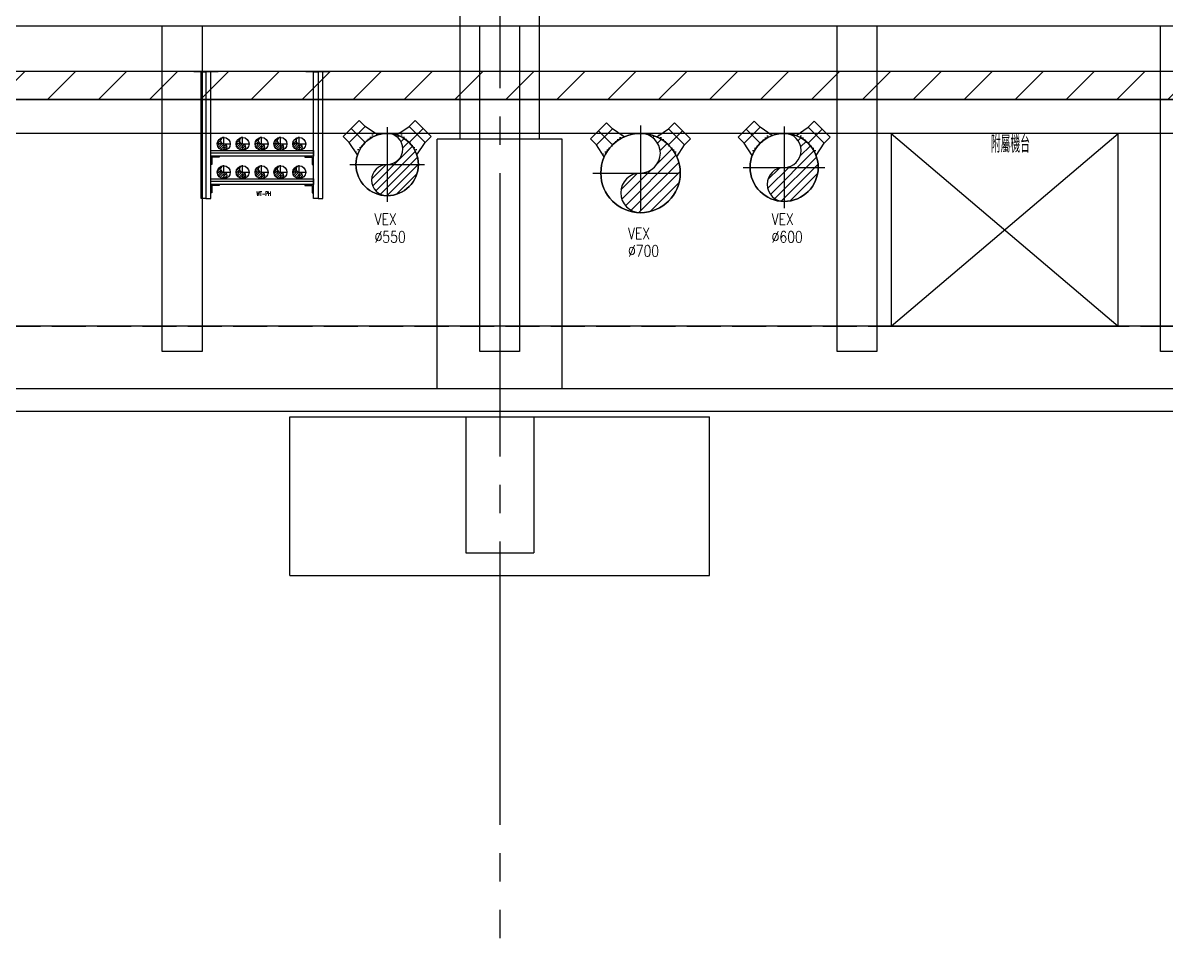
# Model space of a CAD drawing. Extents: x -18489 to 195597, y -1599 to 112111.
# Drawn here: x 12300 to 13308, y 25781 to 26588 of the extents above; entities that cross this region are included whole.
import ezdxf
from ezdxf.enums import TextEntityAlignment as Align
from ezdxf.xclip import XClip

# ---------------------------------------------------------------- set-up
doc = ezdxf.new("R2010")
doc.units = 0
doc.header["$LTSCALE"] = 100
doc.header["$XCLIPFRAME"] = 2
for name, pattern in [('188K-SM-07-F10-MECH-CR PIPE-Y2257103$0$AP6A-SM-08-FR1-001-A_AAS 210916$0$CENTER', [50.8, 31.75, -6.35, 6.35, -6.35]), ('188K-SM-07-F10-MECH-CR PIPE-Y2257103$0$AP6A-SM-08-FR1-001-A_AAS 210916$0$DOT', [0.25, 0, -0.25]), ('188K-SM-07-F10-MECH-CR PIPE-Y2257103$0$CENTER2', [1.125, 0.75, -0.125, 0.125, -0.125]), ('188K-SM-07-F10-MECH-CR PIPE-Y2257103$0$X-S-FAB_SL ALL$0$COL-CEN-LIN', [3.25, 2.5, -0.25, 0.25, -0.25]), ('188K-SM-07-F10-MECH-CR PIPE-Y2257103$0$X-S-FAB_SL ALL$0$HIDDEN', [0.4, 0.3, -0.1])]:
    doc.linetypes.add(name, pattern=pattern)
for name, color, linetype in [('188K-SM-07-F10-MECH-CR PIPE-Y2257103$0$0-CF-AAS-VEX', 6, 'Continuous'), ('188K-SM-07-F10-MECH-CR PIPE-Y2257103$0$0-FIRE', 1, 'Continuous'), ('188K-SM-07-F10-MECH-CR PIPE-Y2257103$0$0-hookupzoom', 4, 'Continuous'), ('188K-SM-07-F10-MECH-CR PIPE-Y2257103$0$0-txt', 3, 'Continuous'), ('188K-SM-07-F10-MECH-CR PIPE-Y2257103$0$0-WWT', 44, 'Continuous'), ('188K-SM-07-F10-MECH-CR PIPE-Y2257103$0$AP6A-SM-08-FR1-001-A_AAS 210916$0$0-Block Center-Line', 1, '188K-SM-07-F10-MECH-CR PIPE-Y2257103$0$AP6A-SM-08-FR1-001-A_AAS 210916$0$CENTER'), ('188K-SM-07-F10-MECH-CR PIPE-Y2257103$0$AP6A-SM-08-FR1-001-A_AAS 210916$0$0-Block Support-Line', 7, '188K-SM-07-F10-MECH-CR PIPE-Y2257103$0$AP6A-SM-08-FR1-001-A_AAS 210916$0$DOT'), ('188K-SM-07-F10-MECH-CR PIPE-Y2257103$0$Block Center-Line', 1, '188K-SM-07-F10-MECH-CR PIPE-Y2257103$0$CENTER2'), ('188K-SM-07-F10-MECH-CR PIPE-Y2257103$0$SH-LINE-130', 2, 'Continuous'), ('188K-SM-07-F10-MECH-CR PIPE-Y2257103$0$X-S-FAB_SL ALL$0$ASP_1', 1, 'Continuous'), ('188K-SM-07-F10-MECH-CR PIPE-Y2257103$0$X-S-FAB_SL ALL$0$ASP_8', 8, 'Continuous'), ('188K-SM-07-F10-MECH-CR PIPE-Y2257103$0$X-S-FAB_SL ALL$0$BEAM-S', 2, 'Continuous'), ('188K-SM-07-F10-MECH-CR PIPE-Y2257103$0$X-S-FAB_SL ALL$0$CCL', 15, '188K-SM-07-F10-MECH-CR PIPE-Y2257103$0$X-S-FAB_SL ALL$0$COL-CEN-LIN'), ('188K-SM-07-F10-MECH-CR PIPE-Y2257103$0$X-S-FAB_SL ALL$0$HID', 5, '188K-SM-07-F10-MECH-CR PIPE-Y2257103$0$X-S-FAB_SL ALL$0$HIDDEN')]:
    doc.layers.add(name, color=color, linetype=linetype)
doc.styles.add('188K-SM-07-F10-MECH-CR PIPE-Y2257103$0$AP6A-SM-08-FNN-300-A(18)-BAY$0$15P6-SM-08-FNN-100-A(D)-UIS-TCM$0$aa-txt', font='simplex.shx', dxfattribs={"width": 0.8, "bigfont": 'CHINA.shx'})
doc.styles.add('188K-SM-07-F10-MECH-CR PIPE-Y2257103$0$T0', font='simplex.shx', dxfattribs={"width": 0.8, "bigfont": 'chineset.shx'})
doc.styles.add('188K-SM-07-F10-MECH-CR PIPE-Y2257103$0$TXT', font='txt.shx', dxfattribs={"width": 0.55, "bigfont": 'chineset.shx'})
doc.styles.add('188K-SM-07-F10-MECH-CR PIPE-Y2257103$0$XCL-SEC 7-HVAC-PIPING-P-T13007$0$LK-TXT2-E', font='romans.shx', dxfattribs={"width": 0.8, "bigfont": 'chineset.shx'})

# ---------------------------------------------------------------- blocks, each defined once
blk = doc.blocks.new('188K-SM-07-F10-MECH-CR PIPE-Y2257103$0$X-S-FAB_SL ALL$0$A$Ceb448ab1')
at = {"layer": '188K-SM-07-F10-MECH-CR PIPE-Y2257103$0$X-S-FAB_SL ALL$0$CCL'}
blk.add_line((12720, 3600), (12720, 0), dxfattribs=at)
blk = doc.blocks.new('*U1953')
at = {"color": 241}
blk.add_lwpolyline([(17.5, 50), (-17.5, 50), (-17.5, 337.5), (17.5, 337.5)], close=True, dxfattribs=at)
blk = doc.blocks.new('188K-SM-07-F10-MECH-CR PIPE-Y2257103$0$X-S-FAB_SL ALL')
at = {"color": 241}
for p, q in [((-2628.521, -72748.977), (19076.479, -72748.977)), ((-2628.521, -72788.977), (19076.479, -72788.977))]:
    blk.add_line(p, q, dxfattribs=at)
at = {"layer": '188K-SM-07-F10-MECH-CR PIPE-Y2257103$0$X-S-FAB_SL ALL$0$ASP_1'}
for p, q in [((6596.479, -73068.977), (12198.979, -73068.977)), ((6596.479, -73088.977), (12223.979, -73088.977)), ((8216.479, -73093.977), (8216.479, -73213.977)), ((8216.479, -73093.977), (8276.479, -73093.977)), ((8276.479, -73093.977), (8276.479, -73213.977)), ((8216.479, -73213.977), (8276.479, -73213.977))]:
    blk.add_line(p, q, dxfattribs=at)
at = {"layer": '188K-SM-07-F10-MECH-CR PIPE-Y2257103$0$X-S-FAB_SL ALL$0$ASP_8'}
for p, q in [((8211.479, -72848.977), (8211.479, -71981.477)), ((8281.479, -72848.977), (8281.479, -71981.477)), ((8191.479, -73068.977), (8191.479, -72848.977)), ((8301.479, -72848.977), (8191.479, -72848.977)), ((8301.479, -73068.977), (8301.479, -72848.977)), ((8061.479, -73233.977), (8061.479, -73093.977)), ((8061.479, -73093.977), (8216.479, -73093.977)), ((8276.479, -73093.977), (8431.479, -73093.977)), ((8431.479, -73233.977), (8431.479, -73093.977)), ((8061.479, -73233.977), (8431.479, -73233.977))]:
    blk.add_line(p, q, dxfattribs=at)
at = {"layer": '188K-SM-07-F10-MECH-CR PIPE-Y2257103$0$X-S-FAB_SL ALL$0$HID'}
blk.add_line((-2628.521, -73013.977), (19076.479, -73013.977), dxfattribs=at)
at = {"layer": '188K-SM-07-F10-MECH-CR PIPE-Y2257103$0$X-S-FAB_SL ALL$0$BEAM-S'}
for p in [(7966.479, -73086.477), (8246.479, -73086.477), (8561.479, -73086.477), (8846.579, -73086.477)]:
    blk.add_blockref('*U1953', p, dxfattribs=at)
at = {"layer": '188K-SM-07-F10-MECH-CR PIPE-Y2257103$0$X-S-FAB_SL ALL$0$CCL'}
blk.add_blockref('188K-SM-07-F10-MECH-CR PIPE-Y2257103$0$X-S-FAB_SL ALL$0$A$Ceb448ab1', (-4473.521, -73553.977), dxfattribs=at)
blk = doc.blocks.new('*U1976')
for p, q in [((-100, 400), (-100, 475)), ((-100, 475), (100, 475)), ((100, 400), (100, 475)), ((-125, 273), (-100, 400)), ((-100, 400), (100, 400)), ((125, 273), (100, 400))]:
    blk.add_line(p, q)
blk.add_circle((0, 0), 300)
at = {"layer": '188K-SM-07-F10-MECH-CR PIPE-Y2257103$0$AP6A-SM-08-FR1-001-A_AAS 210916$0$0-Block Center-Line'}
blk.add_line((0, 300), (0, 475), dxfattribs=at)
at = {"layer": '188K-SM-07-F10-MECH-CR PIPE-Y2257103$0$AP6A-SM-08-FR1-001-A_AAS 210916$0$0-Block Support-Line'}
blk.add_line((-120, 300), (120, 300), dxfattribs=at)
blk = doc.blocks.new('*U1975')
for p, q in [((-100, 400), (-100, 475)), ((-100, 475), (100, 475)), ((100, 400), (100, 475)), ((-125, 273), (-100, 400)), ((-100, 400), (100, 400)), ((125, 273), (100, 400))]:
    blk.add_line(p, q)
blk.add_circle((0, 0), 300)
at = {"layer": '188K-SM-07-F10-MECH-CR PIPE-Y2257103$0$AP6A-SM-08-FR1-001-A_AAS 210916$0$0-Block Center-Line'}
blk.add_line((0, 300), (0, 475), dxfattribs=at)
at = {"layer": '188K-SM-07-F10-MECH-CR PIPE-Y2257103$0$AP6A-SM-08-FR1-001-A_AAS 210916$0$0-Block Support-Line'}
blk.add_line((-120, 300), (120, 300), dxfattribs=at)
blk = doc.blocks.new('*U1977')
h = blk.add_hatch()
h.set_pattern_fill('ANSI31', color=256, scale=1.7143, style=0)
h.paths.add_polyline_path([(0, 0, 1), (0, 30, 0.414214), (-30, 0, 0.414214), (0, -30, -1)])
blk.add_circle((0, 0), 30)
for centre, start, end in [((0, 15), 270, 90), ((0, -15), 90, 270)]:
    blk.add_arc(centre, 15, start, end)
at = {"layer": '188K-SM-07-F10-MECH-CR PIPE-Y2257103$0$Block Center-Line'}
for p, q in [((0, -36), (0, 36)), ((36, 0), (-36, 0))]:
    blk.add_line(p, q, dxfattribs=at)
blk = doc.blocks.new('*U1979')
for p, q in [((-100, 450), (-100, 525)), ((-100, 525), (100, 525)), ((100, 450), (100, 525)), ((-125, 327), (-100, 450)), ((-100, 450), (100, 450)), ((125, 327), (100, 450))]:
    blk.add_line(p, q)
blk.add_circle((0, 0), 350)
at = {"layer": '188K-SM-07-F10-MECH-CR PIPE-Y2257103$0$AP6A-SM-08-FR1-001-A_AAS 210916$0$0-Block Center-Line'}
blk.add_line((0, 350), (0, 525), dxfattribs=at)
at = {"layer": '188K-SM-07-F10-MECH-CR PIPE-Y2257103$0$AP6A-SM-08-FR1-001-A_AAS 210916$0$0-Block Support-Line'}
blk.add_line((-121, 350), (121, 350), dxfattribs=at)
blk = doc.blocks.new('*U1978')
for p, q in [((-100, 450), (-100, 525)), ((-100, 525), (100, 525)), ((100, 450), (100, 525)), ((-125, 327), (-100, 450)), ((-100, 450), (100, 450)), ((125, 327), (100, 450))]:
    blk.add_line(p, q)
blk.add_circle((0, 0), 350)
at = {"layer": '188K-SM-07-F10-MECH-CR PIPE-Y2257103$0$AP6A-SM-08-FR1-001-A_AAS 210916$0$0-Block Center-Line'}
blk.add_line((0, 350), (0, 525), dxfattribs=at)
at = {"layer": '188K-SM-07-F10-MECH-CR PIPE-Y2257103$0$AP6A-SM-08-FR1-001-A_AAS 210916$0$0-Block Support-Line'}
blk.add_line((-121, 350), (121, 350), dxfattribs=at)
blk = doc.blocks.new('*U1980')
h = blk.add_hatch()
h.set_pattern_fill('ANSI31', color=256, scale=2, style=0)
h.paths.add_polyline_path([(0, 0, 1), (0, 35, 0.414214), (-35, 0, 0.414214), (0, -35, -1)])
blk.add_circle((0, 0), 35)
for centre, start, end in [((0, 17.5), 270, 90), ((0, -17.5), 90, 270)]:
    blk.add_arc(centre, 17.5, start, end)
at = {"layer": '188K-SM-07-F10-MECH-CR PIPE-Y2257103$0$Block Center-Line'}
for p, q in [((0, -42), (0, 42)), ((42, 0), (-42, 0))]:
    blk.add_line(p, q, dxfattribs=at)
blk = doc.blocks.new('*U1982')
for p, q in [((-100, 375), (-100, 450)), ((-100, 450), (100, 450)), ((100, 375), (100, 450)), ((-125, 245), (-100, 375)), ((-100, 375), (100, 375)), ((125, 245), (100, 375))]:
    blk.add_line(p, q)
blk.add_circle((0, 0), 275)
at = {"layer": '188K-SM-07-F10-MECH-CR PIPE-Y2257103$0$AP6A-SM-08-FR1-001-A_AAS 210916$0$0-Block Center-Line'}
blk.add_line((0, 275), (0, 450), dxfattribs=at)
at = {"layer": '188K-SM-07-F10-MECH-CR PIPE-Y2257103$0$AP6A-SM-08-FR1-001-A_AAS 210916$0$0-Block Support-Line'}
blk.add_line((-120, 275), (120, 275), dxfattribs=at)
blk = doc.blocks.new('*U1981')
for p, q in [((-100, 375), (-100, 450)), ((-100, 450), (100, 450)), ((100, 375), (100, 450)), ((-125, 245), (-100, 375)), ((-100, 375), (100, 375)), ((125, 245), (100, 375))]:
    blk.add_line(p, q)
blk.add_circle((0, 0), 275)
at = {"layer": '188K-SM-07-F10-MECH-CR PIPE-Y2257103$0$AP6A-SM-08-FR1-001-A_AAS 210916$0$0-Block Center-Line'}
blk.add_line((0, 275), (0, 450), dxfattribs=at)
at = {"layer": '188K-SM-07-F10-MECH-CR PIPE-Y2257103$0$AP6A-SM-08-FR1-001-A_AAS 210916$0$0-Block Support-Line'}
blk.add_line((-120, 275), (120, 275), dxfattribs=at)
blk = doc.blocks.new('*U1983')
h = blk.add_hatch()
h.set_pattern_fill('ANSI31', color=256, scale=1.5714, style=0)
h.paths.add_polyline_path([(0, 0, 1), (0, 27.5, 0.4142136), (-27.5, 0, 0.4142136), (0, -27.5, -1)])
blk.add_circle((0, 0), 27.5)
for centre, start, end in [((0, 13.75), 270, 90), ((0, -13.75), 90, 270)]:
    blk.add_arc(centre, 13.75, start, end)
at = {"layer": '188K-SM-07-F10-MECH-CR PIPE-Y2257103$0$Block Center-Line'}
for p, q in [((0, -33), (0, 33)), ((33, 0), (-33, 0))]:
    blk.add_line(p, q, dxfattribs=at)
blk = doc.blocks.new('*U670')
h = blk.add_hatch()
h.set_pattern_fill('ANSI31', color=1, scale=11.43, style=0)
h.set_pattern_definition([(45, (0, 0), (-1.01028, 1.01028), [])])
h.paths.add_polyline_path([(0, 5.7, 0.414214), (-5.7, 0, 0.414214), (0, -5.7, 1), (0, 0, -1)])
at = {"color": 1}
for p, q in [((-1.1, 0), (-6.3, 0)), ((-0.6, 0), (0.6, 0)), ((0, 1.1), (0, 6.3)), ((0, -0.6), (0, 0.6)), ((1.1, 0), (6.3, 0)), ((0, -1.1), (0, -6.3))]:
    blk.add_line(p, q, dxfattribs=at)
blk.add_circle((0, 0), 5.72)
for centre, start, end in [((0, 2.9), 90, 270), ((0, -2.9), 270, 90)]:
    blk.add_arc(centre, 2.86, start, end, dxfattribs=at)
at = {"style": '188K-SM-07-F10-MECH-CR PIPE-Y2257103$0$AP6A-SM-08-FNN-300-A(18)-BAY$0$15P6-SM-08-FNN-100-A(D)-UIS-TCM$0$aa-txt', "width": 0.8, "flags": 1}
blk.add_attdef('高度(cm)', (0, 0.1), '', height=0.2, dxfattribs=at)
blk = doc.blocks.new('188K-SM-07-F10-MECH-CR PIPE-Y2257103$0$RDA111')
at = {"layer": '188K-SM-07-F10-MECH-CR PIPE-Y2257103$0$SH-LINE-130', "ltscale": 0.1}
for p, q in [((13233.8, -72861.5), (13143.3, -72861.5)), ((13233.8, -72886.5), (13143.3, -72886.5))]:
    blk.add_line(p, q, dxfattribs=at)
for points in [[(13149.9, -72789.8), (13128.4, -72789.8), (13128.4, -72789), (13149.9, -72789)], [(13135, -72901.5), (13135, -72789.8), (13139.1, -72789.8), (13139.1, -72901.5)], [(13143.3, -72901.5), (13143.3, -72789.8), (13139.1, -72789.8), (13139.1, -72901.5)], [(13248.7, -72789.8), (13227.2, -72789.8), (13227.2, -72789), (13248.7, -72789)], [(13233.8, -72901.5), (13233.8, -72789.8), (13238, -72789.8), (13238, -72901.5)], [(13242.1, -72901.5), (13242.1, -72789.8), (13238, -72789.8), (13238, -72901.5)], [(13233.8, -72864), (13143.3, -72864), (13143.3, -72859), (13233.8, -72859)], [(13143.3, -72864), (13150.8, -72864), (13150.8, -72865), (13144.3, -72865), (13144.3, -72871.5), (13143.3, -72871.5)], [(13233.8, -72864), (13226.3, -72864), (13226.3, -72865), (13232.8, -72865), (13232.8, -72871.5), (13233.8, -72871.5)], [(13233.8, -72889), (13143.3, -72889), (13143.3, -72884), (13233.8, -72884)], [(13143.3, -72889), (13150.8, -72889), (13150.8, -72890), (13144.3, -72890), (13144.3, -72896.5), (13143.3, -72896.5)], [(13233.8, -72889), (13226.3, -72889), (13226.3, -72890), (13232.8, -72890), (13232.8, -72896.5), (13233.8, -72896.5)]]:
    blk.add_lwpolyline(points, close=True, dxfattribs=at)
at = {"layer": '188K-SM-07-F10-MECH-CR PIPE-Y2257103$0$0-WWT'}
for p in [(13154.8, -72853.3), (13171.4, -72853.3), (13188.1, -72853.3), (13204.8, -72853.3), (13221.4, -72853.3), (13154.8, -72878.3), (13171.4, -72878.3), (13188.1, -72878.3), (13204.8, -72878.3), (13221.4, -72878.3)]:
    blk.add_blockref('*U670', p, dxfattribs=at)
at = {"layer": '188K-SM-07-F10-MECH-CR PIPE-Y2257103$0$0-txt', "style": '188K-SM-07-F10-MECH-CR PIPE-Y2257103$0$TXT', "width": 0.55}
blk.add_text('WT-PH', height=4, dxfattribs=at).set_placement((13183.8, -72899.2))
blk = doc.blocks.new('188K-SM-07-F10-MECH-CR PIPE-Y2257103')
at = {"layer": '188K-SM-07-F10-MECH-CR PIPE-Y2257103$0$0-FIRE'}
h = blk.add_hatch(dxfattribs=at)
h.set_pattern_fill('ANSI31', color=256, scale=10)
h.set_pattern_definition([(45, (0, 99332.263), (-22.45064, 22.45064), [])])
h.paths.add_polyline_path([(23550, 26520.786), (1845, 26520.786), (1845, 26545.786), (23550, 26545.786)])
blk.add_line((23502.5, 26320.786), (1845, 26320.786))
blk.add_lwpolyline([(23550, 26520.786), (1845, 26520.786), (1845, 26545.786), (23550, 26545.786)], close=True, dxfattribs=at)
at = {"layer": '188K-SM-07-F10-MECH-CR PIPE-Y2257103$0$0-hookupzoom'}
blk.add_lwpolyline([(23550, 26490.786), (1845, 26490.786), (1845, 26520.786), (23550, 26520.786)], close=True, dxfattribs=at)
ref = blk.add_blockref('188K-SM-07-F10-MECH-CR PIPE-Y2257103$0$X-S-FAB_SL ALL', (4473.521, 99334.763))
XClip(ref).set_block_clipping_path([(-7553.4648570136, -75341.9369645483), (24026.2025623869, -67725.7696244382)])
for p, q in [((13065.316, 26490.786), (13265.316, 26320.786)), ((13065.316, 26320.786), (13265.316, 26490.786))]:
    blk.add_line(p, q, dxfattribs=at)
blk.add_lwpolyline([(13065.316, 26320.786), (13265.316, 26320.786), (13265.316, 26490.786), (13065.316, 26490.786)], close=True, dxfattribs=at)
blk.add_blockref('188K-SM-07-F10-MECH-CR PIPE-Y2257103$0$RDA111', (-678.114, 99334.763))
at = {"layer": '188K-SM-07-F10-MECH-CR PIPE-Y2257103$0$0-CF-AAS-VEX', "yscale": 0.1, "zscale": 0.1}
for name, p, xscale, rotation in [('*U1982', (12620.751, 26463.286), -0.1, 45), ('*U1981', (12620.751, 26463.286), 0.1, 315), ('*U1979', (12844.174, 26455.786), -0.1, 45), ('*U1978', (12844.174, 26455.786), 0.1, 315), ('*U1976', (12970.831, 26460.786), -0.1, 45), ('*U1975', (12970.831, 26460.786), 0.1, 315)]:
    blk.add_blockref(name, p, dxfattribs=dict(at, xscale=xscale, rotation=rotation))
at = {"layer": '188K-SM-07-F10-MECH-CR PIPE-Y2257103$0$0-CF-AAS-VEX', "rotation": 180}
for name, p in [('*U1983', (12620.751, 26463.286)), ('*U1980', (12844.174, 26455.786)), ('*U1977', (12970.831, 26460.786))]:
    blk.add_blockref(name, p, dxfattribs=at)
at = {"layer": '188K-SM-07-F10-MECH-CR PIPE-Y2257103$0$0-CF-AAS-VEX', "style": '188K-SM-07-F10-MECH-CR PIPE-Y2257103$0$T0', "width": 0.8}
for s, p in [('VEX', (12609.693, 26414.974)), ('VEX', (12959.772, 26414.974)), ('%%C550', (12609.693, 26399.452)), ('VEX', (12833.116, 26402.553)), ('%%C600', (12959.772, 26399.452)), ('%%C700', (12833.116, 26387.031))]:
    blk.add_text(s, height=10, dxfattribs=at).set_placement(p, align=Align.MIDDLE_LEFT)
at = {"layer": '188K-SM-07-F10-MECH-CR PIPE-Y2257103$0$0-hookupzoom', "style": '188K-SM-07-F10-MECH-CR PIPE-Y2257103$0$XCL-SEC 7-HVAC-PIPING-P-T13007$0$LK-TXT2-E', "width": 0.5}
blk.add_text('附屬機台', height=15, dxfattribs=at).set_placement((13153.079, 26481.297, 0), align=Align.MIDDLE_LEFT)

msp = doc.modelspace()

# ---------------------------------------------------------------- block references
msp.add_blockref('188K-SM-07-F10-MECH-CR PIPE-Y2257103', (0, 0))

doc.saveas('drawing.dxf')
